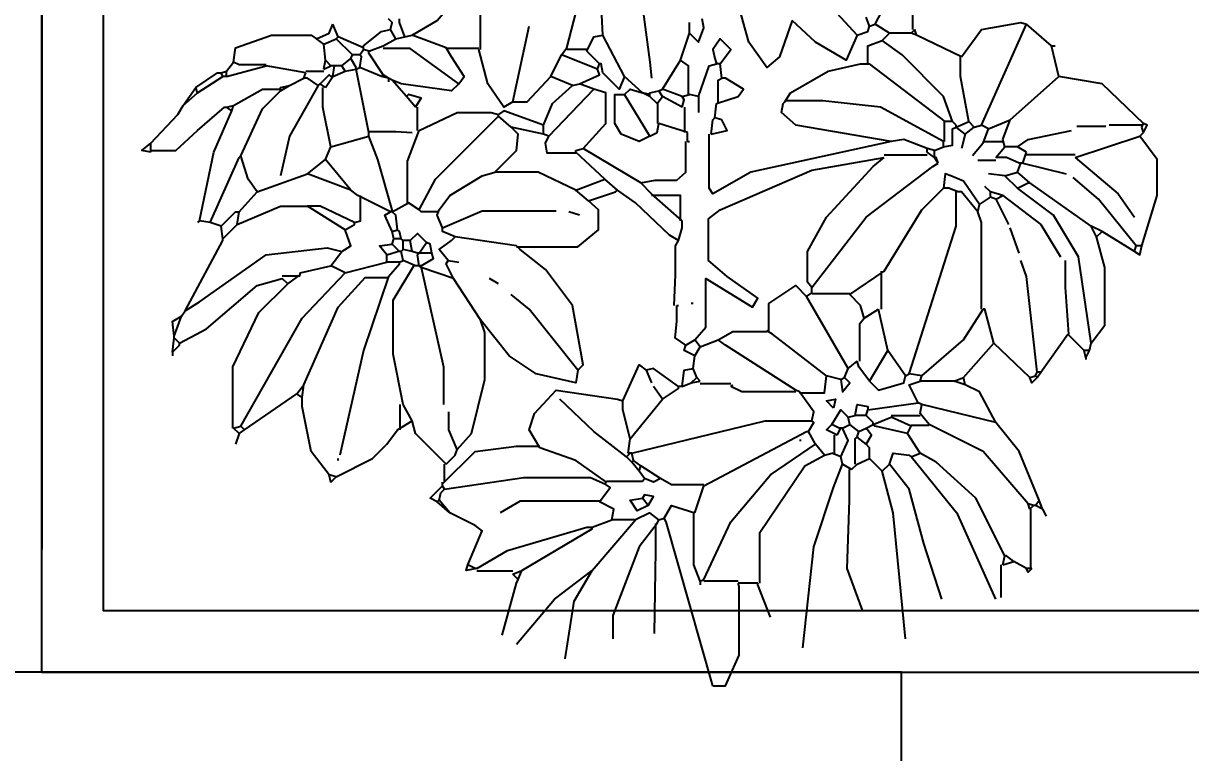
# Model space of a CAD drawing. Header units: millimetres. Extents: x 1217 to 2428, y 234 to 644.
# Drawn here: x 2135.244 to 2136.194, y 377.305 to 377.899 of the extents above; entities that cross this region are included whole.
import ezdxf

# ---------------------------------------------------------------- set-up
doc = ezdxf.new("R2010")
doc.units = ezdxf.units.MM
doc.layers.get('0').update_dxf_attribs({"lineweight": 5})
for name, color, linetype in [('0.1', 251, 'Continuous'), ('0.2', 2, 'Continuous'), ('0.3', 6, 'Continuous')]:
    doc.layers.add(name, color=color, linetype=linetype)
doc.styles.add('INTERARQ', font='arial.ttf')
doc.dimstyles.new('ESCALA_1-50', dxfattribs={"dimtxt": 0.15, "dimasz": 0.06, "dimexe": 0.18, "dimexo": 0.0625, "dimgap": 0, "dimtad": 0, "dimtih": 1, "dimtoh": 1, "dimzin": 0, "dimdsep": 46, "dimtxsty": 'INTERARQ', "dimblk": 'DIMTICK', "dimcen": 0, "dimse1": 1, "dimse2": 1, "dimclrd": 256, "dimclre": 1, "dimclrt": 2, "dimadec": 0, "dimazin": 0, "dimtfac": 4.5, "dimtofl": 0, "dimtmove": 2, "dimatfit": 3, "dimldrblk": 'DIMTICK', "dimfxl": 1, "dimtolj": 1, "dimtzin": 0, "dimarcsym": 0})

# ---------------------------------------------------------------- blocks, each defined once
blk = doc.blocks.new('DIMTICK')
at = {"color": 1}
for p, q in [((0, 1), (0, -1)), ((-1, 0), (1, 0))]:
    blk.add_line(p, q, dxfattribs=at)
at = {"color": 3, "const_width": 0.141}
blk.add_lwpolyline([(0.707, 0.707), (-0.707, -0.707)], dxfattribs=at)
blk = doc.blocks.new('*D1633')
at = {"layer": '0.1', "lineweight": -2, "ltscale": 3, "transparency": 16777216}
for p, q in [((2113.67159, 374.44702), (2129.24841, 374.44702)), ((2145.3316, 374.44702), (2129.75479, 374.44702))]:
    blk.add_line(p, q, dxfattribs=at)
at = {"layer": 'DEFPOINTS', "color": 0, "ltscale": 3, "transparency": 16777216}
for p in [(2145.3916, 377.64948, 0), (2113.61159, 376.67099, 0), (2145.3916, 374.44702)]:
    blk.add_point(p, dxfattribs=at)
at = {"layer": '0.1', "lineweight": -2, "ltscale": 3, "transparency": 16777216, "xscale": 0.06, "yscale": 0.06, "zscale": 0.06, "rotation": 180}
blk.add_blockref('DIMTICK', (2113.61159, 374.44702), dxfattribs=at)
at = {"layer": '0.1', "lineweight": -2, "ltscale": 3, "transparency": 16777216, "xscale": 0.06, "yscale": 0.06, "zscale": 0.06}
blk.add_blockref('DIMTICK', (2145.3916, 374.44702), dxfattribs=at)
at = {"layer": '0.1', "color": 2, "ltscale": 3, "transparency": 16777216, "insert": (2129.5016, 374.44702), "char_height": 0.15, "attachment_point": 5, "style": 'INTERARQ'}
blk.add_mtext('\\A1;31.78', dxfattribs=at)

msp = doc.modelspace()

# ---------------------------------------------------------------- linework, layer by layer
at = {"layer": '0.1', "ltscale": 3}
for p, q in [((2135.25915, 382.37099, 0), (2135.25915, 377.47099, 0)), ((2135.25915, 377.37099, 0), (2136.75896, 377.37099, 0))]:
    msp.add_line(p, q, dxfattribs=at)
at = {"layer": '0.1', "ltscale": 3, "elevation": 0}
for points in [[(2135.25915, 377.37099), (2135.25915, 384.82099)], [(2135.30915, 379.55099), (2135.30915, 377.42099), (2136.70896, 377.42099), (2136.70896, 379.55099)]]:
    msp.add_lwpolyline(points, dxfattribs=at)
at = {"layer": '0.1', "color": 3, "linetype": 'Continuous', "elevation": 0}
for points in [[(2135.68671, 377.87906), (2135.69991, 377.93039), (2135.69991, 377.99786), (2135.6911, 378.00813)], [(2135.71604, 377.88933), (2135.71016, 378.00373), (2135.71165, 378.01106)], [(2135.72192, 378.01399), (2135.7395, 377.97733), (2135.75419, 377.86733), (2135.75563, 377.85413)], [(2135.92284, 377.88933), (2135.8935, 377.92159)], [(2135.93751, 377.89813), (2135.95364, 377.92893)], [(2135.56058, 377.88933), (2135.5811, 377.90106), (2135.59579, 377.91866), (2135.59724, 377.91866)], [(2135.6163, 377.87759), (2135.6163, 377.91426)], [(2135.87005, 377.90106), (2135.85977, 377.87173), (2135.8495, 377.86293), (2135.83485, 377.88346), (2135.82751, 377.90986), (2135.83485, 377.91866), (2135.83778, 377.91866)], [(2135.96831, 377.89373), (2135.96831, 377.91866)], [(2135.54298, 377.89373), (2135.54444, 377.89959), (2135.54151, 377.90253)], [(2135.5547, 377.88786), (2135.55032, 377.89959), (2135.55032, 377.90253)], [(2135.78645, 377.89079), (2135.79378, 377.88346), (2135.79817, 377.89519), (2135.79671, 377.90253)], [(2135.93311, 377.89666), (2135.93016, 377.90399)], [(2135.48284, 377.88639), (2135.49311, 377.89079), (2135.49604, 377.89813)], [(2135.50044, 377.88786), (2135.49604, 377.89813)], [(2135.52099, 377.88053), (2135.53563, 377.89226), (2135.54298, 377.89373)], [(2135.54737, 377.88639), (2135.54298, 377.89373)], [(2135.6427, 377.83506), (2135.65591, 377.89666)], [(2135.78645, 377.89079), (2135.78645, 377.89959)], [(2135.92284, 377.88933), (2135.91403, 377.86879), (2135.88911, 377.88346), (2135.87005, 377.90106)], [(2135.92284, 377.88933), (2135.93165, 377.89226), (2135.93311, 377.89666)], [(2135.93311, 377.89666), (2135.93751, 377.89813)], [(2135.94925, 377.89079), (2135.93751, 377.89813)], [(2135.96684, 377.89079), (2135.96977, 377.89373)], [(2135.97124, 377.88933), (2135.96977, 377.89373)], [(2136.0079, 377.87173), (2136.02403, 377.89373), (2136.0563, 377.89959), (2136.06071, 377.89813)], [(2136.02403, 377.81599), (2136.06071, 377.89813)], [(2136.08124, 377.88053), (2136.06071, 377.89813)], [(2135.41538, 377.86733), (2135.41684, 377.87906), (2135.44618, 377.88933), (2135.47845, 377.88933), (2135.48284, 377.88639)], [(2135.48872, 377.88199), (2135.48284, 377.88639)], [(2135.48872, 377.88199), (2135.49897, 377.88639)], [(2135.49897, 377.88639), (2135.50044, 377.88786)], [(2135.51218, 377.87319), (2135.49897, 377.88639)], [(2135.52099, 377.87906), (2135.50044, 377.88786)], [(2135.53712, 377.88053), (2135.54737, 377.88639)], [(2135.54737, 377.88639), (2135.5547, 377.88786)], [(2135.5547, 377.88786), (2135.56058, 377.88933)], [(2135.58845, 377.87906), (2135.56058, 377.88933)], [(2135.70284, 377.87613), (2135.70872, 377.88786), (2135.71604, 377.88933)], [(2135.73364, 377.85559), (2135.71604, 377.88933)], [(2135.77911, 377.86879), (2135.78645, 377.89079)], [(2135.81137, 377.86586), (2135.82016, 377.87759), (2135.81137, 377.88639), (2135.80552, 377.87759), (2135.80698, 377.87026), (2135.80845, 377.86586)], [(2135.93165, 377.86586), (2135.93165, 377.88053), (2135.94337, 377.88492)], [(2135.94337, 377.88492), (2135.94925, 377.89079)], [(2136.00057, 377.81893), (2135.99325, 377.83946), (2135.9595, 377.87319), (2135.94337, 377.88492)], [(2135.96684, 377.89079), (2135.94925, 377.89079)], [(2135.97124, 377.88933), (2135.96684, 377.89079)], [(2136.0079, 377.87173), (2135.97124, 377.88933)], [(2135.49017, 377.86879), (2135.48872, 377.88199)], [(2135.51806, 377.87319), (2135.52099, 377.87759)], [(2135.52099, 377.87906), (2135.52099, 377.88053)], [(2135.52099, 377.87759), (2135.52099, 377.87906)], [(2135.52538, 377.87613), (2135.52099, 377.87759)], [(2135.52538, 377.87613), (2135.53712, 377.88053)], [(2135.53712, 377.85706), (2135.52538, 377.87466), (2135.52538, 377.87613)], [(2135.59872, 377.84972), (2135.55911, 377.87833), (2135.53712, 377.87833)], [(2135.59872, 377.84972), (2135.60311, 377.85559), (2135.59284, 377.87173), (2135.58845, 377.87906)], [(2135.61485, 377.87833), (2135.58845, 377.87833)], [(2135.6427, 377.83506), (2135.63538, 377.83066), (2135.62218, 377.84972), (2135.61485, 377.87759)], [(2135.68231, 377.87319), (2135.68671, 377.87906)], [(2135.70284, 377.87759), (2135.68671, 377.87759)], [(2135.71311, 377.86586), (2135.70284, 377.87613)], [(2136.08124, 377.88053), (2136.08419, 377.88053)], [(2136.08712, 377.85559), (2136.08124, 377.88053)], [(2135.4095, 377.85999), (2135.41538, 377.86733)], [(2135.4095, 377.85559), (2135.44177, 377.86439)], [(2135.44177, 377.86512), (2135.41977, 377.86512), (2135.41538, 377.86733)], [(2135.47403, 377.85853), (2135.44177, 377.86439)], [(2135.48872, 377.86146), (2135.49017, 377.86879)], [(2135.48872, 377.86146), (2135.49458, 377.86439)], [(2135.49458, 377.86439), (2135.49017, 377.86879)], [(2135.49751, 377.86439), (2135.49458, 377.86439)], [(2135.49604, 377.85559), (2135.49751, 377.86439)], [(2135.50337, 377.86439), (2135.49751, 377.86439)], [(2135.50337, 377.86439), (2135.51071, 377.87026)], [(2135.5063, 377.85999), (2135.50337, 377.86439)], [(2135.51071, 377.87026), (2135.51218, 377.87319)], [(2135.51511, 377.86293), (2135.51071, 377.87026)], [(2135.51806, 377.87319), (2135.51218, 377.87319)], [(2135.51806, 377.86293), (2135.5195, 377.87173), (2135.51806, 377.87319)], [(2135.6735, 377.85559), (2135.68231, 377.87319)], [(2135.71165, 377.86146), (2135.68231, 377.87319)], [(2135.71165, 377.86146), (2135.71311, 377.86586)], [(2135.73364, 377.85559), (2135.72925, 377.84532), (2135.71604, 377.85853), (2135.71458, 377.86586), (2135.71311, 377.86586)], [(2135.76444, 377.84532), (2135.77911, 377.86879)], [(2135.78571, 377.84093), (2135.78571, 377.86439), (2135.77911, 377.86879)], [(2135.79378, 377.83946), (2135.80259, 377.86439), (2135.80845, 377.86586)], [(2135.80991, 377.86586), (2135.80845, 377.86586)], [(2135.81137, 377.86586), (2135.80991, 377.86586)], [(2135.81284, 377.85413), (2135.81137, 377.86586)], [(2135.86419, 377.83506), (2135.86856, 377.84239), (2135.89938, 377.85999), (2135.92579, 377.86586), (2135.93311, 377.86586)], [(2135.9947, 377.81893), (2135.93311, 377.86586)], [(2136.01378, 377.81893), (2136.00718, 377.85559), (2136.00718, 377.87173)], [(2135.38458, 377.84679), (2135.40218, 377.85853), (2135.40511, 377.85853)], [(2135.38604, 377.84239), (2135.40657, 377.85559)], [(2135.40511, 377.85853), (2135.4095, 377.85999)], [(2135.40657, 377.85559), (2135.40511, 377.85853)], [(2135.4095, 377.85559), (2135.40657, 377.85559)], [(2135.4095, 377.85559), (2135.4095, 377.85999)], [(2135.47259, 377.85413), (2135.47403, 377.85853)], [(2135.47403, 377.85999), (2135.48872, 377.85999)], [(2135.48579, 377.84972), (2135.49311, 377.85706), (2135.49458, 377.85559)], [(2135.49017, 377.84679), (2135.49604, 377.85559)], [(2135.49604, 377.85559), (2135.49458, 377.85559)], [(2135.49604, 377.85559), (2135.5063, 377.85999)], [(2135.5063, 377.85999), (2135.51511, 377.86146)], [(2135.51511, 377.86146), (2135.51511, 377.86293)], [(2135.51511, 377.86146), (2135.51806, 377.86293)], [(2135.52538, 377.81012), (2135.51511, 377.86146)], [(2135.53563, 377.85559), (2135.51806, 377.86293)], [(2135.53563, 377.85559), (2135.53712, 377.85706)], [(2135.54151, 377.85413), (2135.53563, 377.85559)], [(2135.54151, 377.85413), (2135.53712, 377.85706)], [(2135.6427, 377.83506), (2135.65444, 377.83506), (2135.6735, 377.85559)], [(2135.6911, 377.84826), (2135.6735, 377.85559)], [(2135.69698, 377.84972), (2135.71311, 377.85706), (2135.71165, 377.86146)], [(2135.74831, 377.84239), (2135.73364, 377.85559)], [(2136.04751, 377.82039), (2136.08712, 377.85559)], [(2136.15604, 377.81746), (2136.12231, 377.84972), (2136.08712, 377.85559)], [(2135.37431, 377.83213), (2135.38458, 377.84679)], [(2135.38604, 377.84239), (2135.38458, 377.84679)], [(2135.41538, 377.83213), (2135.43884, 377.84532), (2135.4535, 377.84532)], [(2135.48431, 377.84826), (2135.46083, 377.80719), (2135.4535, 377.77492)], [(2135.4535, 377.84679), (2135.46083, 377.84826)], [(2135.4535, 377.84386), (2135.46083, 377.84826)], [(2135.4535, 377.84386), (2135.4535, 377.84679)], [(2135.46083, 377.84826), (2135.47259, 377.85413)], [(2135.48431, 377.84826), (2135.47552, 377.85413), (2135.47259, 377.85413)], [(2135.48431, 377.84826), (2135.48579, 377.84972)], [(2135.49017, 377.84679), (2135.48579, 377.84972)], [(2135.49458, 377.79839), (2135.48798, 377.83066), (2135.48798, 377.84679)], [(2135.54151, 377.85413), (2135.54151, 377.85119)], [(2135.54444, 377.85266), (2135.54151, 377.85413)], [(2135.59872, 377.84972), (2135.59284, 377.84386), (2135.55177, 377.84972), (2135.54444, 377.85266)], [(2135.55618, 377.83946), (2135.54444, 377.85266)], [(2135.66764, 377.81599), (2135.67497, 377.83359), (2135.6911, 377.84826)], [(2135.67204, 377.80719), (2135.70872, 377.84532)], [(2135.6911, 377.84826), (2135.69698, 377.84972)], [(2135.70872, 377.84532), (2135.69698, 377.84972)], [(2135.69991, 377.79693), (2135.71825, 377.81746), (2135.71825, 377.84239), (2135.70872, 377.84532)], [(2135.73364, 377.84093), (2135.73805, 377.84532), (2135.74831, 377.84239)], [(2135.76151, 377.84386), (2135.76444, 377.84532)], [(2135.78057, 377.83946), (2135.76444, 377.84532)], [(2135.80845, 377.83359), (2135.82604, 377.83946), (2135.83044, 377.84532), (2135.81579, 377.85413), (2135.81284, 377.85413)], [(2135.80991, 377.83359), (2135.80991, 377.85266), (2135.81284, 377.85413)], [(2135.37431, 377.83213), (2135.38604, 377.84239)], [(2135.42124, 377.79106), (2135.43884, 377.82919), (2135.4535, 377.84386)], [(2135.5635, 377.83066), (2135.5679, 377.83799), (2135.55765, 377.84093), (2135.55618, 377.83946)], [(2135.5635, 377.83066), (2135.55618, 377.83946)], [(2135.75419, 377.80719), (2135.74538, 377.80279), (2135.73071, 377.80866), (2135.72557, 377.81746), (2135.72557, 377.84093), (2135.73364, 377.84093)], [(2135.75419, 377.80719), (2135.73364, 377.84093)], [(2135.75419, 377.84093), (2135.74831, 377.84239)], [(2135.75419, 377.83946), (2135.74831, 377.84239)], [(2135.75419, 377.84239), (2135.76151, 377.84386)], [(2135.75419, 377.84093), (2135.75419, 377.84239)], [(2135.75419, 377.83946), (2135.75419, 377.84093)], [(2135.76005, 377.83359), (2135.75419, 377.83946)], [(2135.76005, 377.83359), (2135.76444, 377.83946)], [(2135.76444, 377.83946), (2135.76151, 377.84386)], [(2135.78057, 377.83066), (2135.76444, 377.83946)], [(2135.78057, 377.83946), (2135.78645, 377.84093)], [(2135.78057, 377.83066), (2135.78204, 377.83653), (2135.78057, 377.83946)], [(2135.79378, 377.83946), (2135.78645, 377.84093)], [(2135.79378, 377.83946), (2135.79378, 377.82626)], [(2135.99325, 377.80279), (2135.94192, 377.83066), (2135.89497, 377.83579), (2135.86419, 377.83579)], [(2135.3479, 377.79546), (2135.36845, 377.79546), (2135.38604, 377.81159), (2135.40806, 377.83066), (2135.4095, 377.83066)], [(2135.36991, 377.82479), (2135.37431, 377.83213)], [(2135.36991, 377.82479), (2135.37431, 377.83213)], [(2135.38751, 377.73826), (2135.39925, 377.79399), (2135.41392, 377.82773)], [(2135.4095, 377.83066), (2135.41538, 377.83213)], [(2135.41392, 377.82773), (2135.4095, 377.83066)], [(2135.41392, 377.82773), (2135.41538, 377.83213)], [(2135.56497, 377.81159), (2135.56497, 377.83066)], [(2135.56645, 377.81159), (2135.59724, 377.82626), (2135.62511, 377.82626), (2135.63098, 377.82479)], [(2135.66764, 377.81599), (2135.63538, 377.82773), (2135.63098, 377.82479)], [(2135.76079, 377.81746), (2135.76079, 377.83359)], [(2135.78278, 377.81012), (2135.78278, 377.83066)], [(2135.80698, 377.82186), (2135.80845, 377.83359)], [(2135.95071, 377.80279), (2135.87298, 377.81599), (2135.86124, 377.82626), (2135.8627, 377.83359), (2135.86419, 377.83506)], [(2135.3479, 377.80133), (2135.36991, 377.82479)], [(2135.56645, 377.74706), (2135.57966, 377.77199), (2135.63098, 377.82333)], [(2135.63098, 377.82333), (2135.63098, 377.82479)], [(2135.64124, 377.81452), (2135.63098, 377.82333)], [(2135.75419, 377.80719), (2135.76005, 377.81012), (2135.76151, 377.81746)], [(2135.78497, 377.81012), (2135.76151, 377.81746)], [(2135.80403, 377.80866), (2135.80552, 377.82039), (2135.80698, 377.82186)], [(2135.80403, 377.80866), (2135.81723, 377.81159), (2135.81284, 377.82039), (2135.80698, 377.82186)], [(2135.99397, 377.80279), (2135.99397, 377.81893)], [(2136.00057, 377.81893), (2135.9947, 377.81893)], [(2136.0035, 377.81599), (2136.00057, 377.81893)], [(2136.0035, 377.81452), (2136.01378, 377.81893)], [(2136.01817, 377.81452), (2136.01378, 377.81893)], [(2136.02991, 377.81306), (2136.04751, 377.82039)], [(2136.04165, 377.80426), (2136.04751, 377.82039)], [(2136.15458, 377.81452), (2136.15604, 377.81746)], [(2136.15604, 377.81012), (2136.15897, 377.81599), (2136.15604, 377.81746)], [(2135.52538, 377.81086), (2135.54737, 377.81086), (2135.56058, 377.81012)], [(2135.52538, 377.80866), (2135.52538, 377.81012)], [(2135.52538, 377.80719), (2135.52538, 377.80866)], [(2135.55692, 377.75293), (2135.55692, 377.78666), (2135.56645, 377.81159)], [(2135.62805, 377.77786), (2135.64563, 377.79546), (2135.64712, 377.80866), (2135.64124, 377.81452)], [(2135.66764, 377.80866), (2135.64124, 377.81452)], [(2135.66764, 377.80866), (2135.66764, 377.81599)], [(2135.67204, 377.80719), (2135.66764, 377.80866)], [(2135.78497, 377.80279), (2135.78497, 377.81012)], [(2135.95071, 377.80279), (2135.8363, 377.77786), (2135.80552, 377.76026), (2135.80259, 377.76466), (2135.80259, 377.80866)], [(2135.99325, 377.79839), (2136.00057, 377.79986), (2136.00057, 377.81306), (2136.0035, 377.81452)], [(2136.0035, 377.81452), (2136.0035, 377.81599)], [(2136.01083, 377.80866), (2136.0035, 377.81452)], [(2136.01083, 377.80866), (2136.0079, 377.79693)], [(2136.01083, 377.80866), (2136.01817, 377.81452)], [(2136.01817, 377.81452), (2136.02403, 377.81599)], [(2136.02991, 377.81306), (2136.02403, 377.81599)], [(2136.02552, 377.80133), (2136.02991, 377.81306)], [(2136.05337, 377.79839), (2136.06218, 377.80426), (2136.09737, 377.81159)], [(2136.10177, 377.81526), (2136.12524, 377.81526)], [(2136.15458, 377.81599), (2136.12817, 377.81599)], [(2136.15311, 377.80719), (2136.15604, 377.81012)], [(2136.15604, 377.81012), (2136.15458, 377.81452)], [(2135.3479, 377.79399), (2135.34058, 377.79546), (2135.3479, 377.80133)], [(2135.3479, 377.79399), (2135.3479, 377.80133)], [(2135.49017, 377.78813), (2135.49458, 377.79839)], [(2135.49458, 377.79839), (2135.52538, 377.80719)], [(2135.54444, 377.74706), (2135.5327, 377.78813), (2135.52538, 377.80719)], [(2135.69403, 377.79326), (2135.67057, 377.79326), (2135.66911, 377.80133), (2135.67204, 377.80719)], [(2135.74684, 377.76906), (2135.75856, 377.77126), (2135.77618, 377.77126), (2135.7835, 377.77786), (2135.7835, 377.80279)], [(2135.78497, 377.80279), (2135.78645, 377.80279)], [(2135.98005, 377.79693), (2135.96098, 377.80426), (2135.95071, 377.80279)], [(2135.98591, 377.79546), (2135.99325, 377.79839)], [(2135.99325, 377.79839), (2135.99325, 377.80279)], [(2136.02552, 377.80133), (2136.01671, 377.79106)], [(2136.02552, 377.80279), (2136.04165, 377.80279)], [(2136.03579, 377.78959), (2136.04311, 377.79839)], [(2136.04311, 377.79839), (2136.04165, 377.80426)], [(2136.05337, 377.79839), (2136.04311, 377.79839)], [(2136.06071, 377.79399), (2136.05337, 377.79839)], [(2136.10032, 377.78959), (2136.15311, 377.80719)], [(2136.15458, 377.71773), (2136.16704, 377.75879), (2136.16704, 377.78813), (2136.15311, 377.80719)], [(2135.3963, 377.73679), (2135.41977, 377.78959), (2135.42124, 377.79106)], [(2135.43444, 377.76173), (2135.42712, 377.77199), (2135.42124, 377.79106)], [(2135.69403, 377.79546), (2135.69991, 377.79693)], [(2135.71751, 377.77199), (2135.69403, 377.79399), (2135.69403, 377.79546)], [(2135.74684, 377.76906), (2135.69991, 377.79693)], [(2135.79083, 377.64146), (2135.79966, 377.65173), (2135.79966, 377.69133), (2135.83778, 377.66786), (2135.84218, 377.67519), (2135.81723, 377.69279), (2135.80184, 377.70599), (2135.80184, 377.73972), (2135.81137, 377.74706), (2135.88618, 377.77933), (2135.94485, 377.78959)], [(2135.88618, 377.68399), (2135.88251, 377.68839), (2135.88251, 377.71333), (2135.8979, 377.74119), (2135.93604, 377.78226), (2135.94485, 377.78959)], [(2135.94485, 377.79179), (2135.98005, 377.79179)], [(2135.98591, 377.79546), (2135.98005, 377.79693)], [(2135.98005, 377.79399), (2135.98005, 377.79693)], [(2135.98591, 377.78959), (2135.98005, 377.79399)], [(2135.98591, 377.78959), (2135.98591, 377.79546)], [(2135.98884, 377.78519), (2135.98591, 377.78959)], [(2135.98884, 377.78519), (2135.98737, 377.78959), (2135.98591, 377.78959)], [(2136.05485, 377.78519), (2136.04458, 377.78959), (2136.03579, 377.78959)], [(2136.05778, 377.78519), (2136.06071, 377.79399)], [(2136.10032, 377.79179), (2136.06071, 377.79179)], [(2136.10032, 377.78959), (2136.13552, 377.76026), (2136.14872, 377.74119)], [(2135.47552, 377.77639), (2135.49017, 377.78813)], [(2135.51071, 377.76319), (2135.49017, 377.78813)], [(2135.88618, 377.68399), (2135.93016, 377.74119), (2135.98444, 377.78226), (2135.98884, 377.78519)], [(2136.03579, 377.78739), (2136.0211, 377.78739)], [(2136.05337, 377.77786), (2136.0563, 377.78519)], [(2136.0563, 377.78519), (2136.05485, 377.78519)], [(2136.05778, 377.78519), (2136.0563, 377.78519)], [(2136.05778, 377.78519), (2136.09298, 377.77639)], [(2135.43444, 377.76173), (2135.47552, 377.77639)], [(2135.51071, 377.76319), (2135.47552, 377.77639)], [(2135.58259, 377.74706), (2135.59138, 377.75879), (2135.61778, 377.77492), (2135.62805, 377.77786)], [(2135.69403, 377.76319), (2135.66325, 377.77786), (2135.62805, 377.77786)], [(2135.69403, 377.76319), (2135.71751, 377.77199)], [(2135.72778, 377.76319), (2135.71751, 377.77199)], [(2136.02259, 377.75146), (2136.00938, 377.77053), (2135.99911, 377.77492), (2135.9947, 377.77639), (2135.99325, 377.76466)], [(2136.04311, 377.77492), (2136.02991, 377.77639)], [(2136.04311, 377.77492), (2136.05337, 377.77786)], [(2136.05337, 377.76466), (2136.04311, 377.77492)], [(2136.06364, 377.76906), (2136.05337, 377.77786)], [(2136.15016, 377.71773), (2136.11938, 377.75586), (2136.09884, 377.77346)], [(2135.41977, 377.74559), (2135.43444, 377.76173)], [(2135.51657, 377.75879), (2135.51071, 377.76319)], [(2135.7043, 377.75439), (2135.69403, 377.76319)], [(2135.7043, 377.75439), (2135.7263, 377.76173), (2135.72778, 377.76319)], [(2135.77764, 377.72213), (2135.77032, 377.72653), (2135.74243, 377.75293), (2135.72778, 377.76319)], [(2135.75563, 377.76026), (2135.74684, 377.76906)], [(2135.78057, 377.73826), (2135.75563, 377.76026)], [(2135.94485, 377.69719), (2135.97563, 377.74706), (2135.99325, 377.76466)], [(2135.96538, 377.61359), (2136.0035, 377.73386), (2136.0035, 377.76173)], [(2136.00497, 377.76173), (2135.99764, 377.76466), (2135.99325, 377.76466)], [(2136.0211, 377.74559), (2136.0079, 377.76173), (2136.00497, 377.76173)], [(2136.03137, 377.76173), (2136.02698, 377.76613)], [(2136.04165, 377.75879), (2136.03137, 377.76173)], [(2136.03137, 377.75733), (2136.03137, 377.76173)], [(2136.05337, 377.76466), (2136.06218, 377.76906), (2136.06364, 377.76906)], [(2136.1135, 377.63853), (2136.10325, 377.70893), (2136.0827, 377.74266), (2136.05337, 377.76466)], [(2136.1135, 377.73386), (2136.06364, 377.76906)], [(2135.51364, 377.73679), (2135.51878, 377.73826), (2135.51878, 377.75879)], [(2135.54298, 377.74559), (2135.52243, 377.75586), (2135.51657, 377.75879)], [(2135.54444, 377.74559), (2135.55765, 377.75293)], [(2135.56645, 377.74706), (2135.55765, 377.75293)], [(2135.64563, 377.71699), (2135.69552, 377.71699), (2135.71237, 377.73093), (2135.71237, 377.74706), (2135.7043, 377.75439)], [(2135.77911, 377.73826), (2135.77911, 377.75879), (2135.75563, 377.75879)], [(2136.0211, 377.74559), (2136.02259, 377.75146)], [(2136.02259, 377.75146), (2136.03137, 377.75733)], [(2136.03579, 377.75586), (2136.03137, 377.75733)], [(2136.03579, 377.75586), (2136.04165, 377.75879)], [(2136.03579, 377.75586), (2136.04604, 377.73532)], [(2136.04165, 377.75879), (2136.07243, 377.73532), (2136.08856, 377.70893)], [(2135.40511, 377.73386), (2135.41684, 377.74559), (2135.41977, 377.74559)], [(2135.41831, 377.73532), (2135.4535, 377.74999), (2135.47552, 377.74999)], [(2135.41831, 377.73532), (2135.41977, 377.74559)], [(2135.51364, 377.73679), (2135.48579, 377.74999), (2135.47552, 377.74999)], [(2135.5063, 377.73093), (2135.47552, 377.74999)], [(2135.54444, 377.72946), (2135.53856, 377.74266), (2135.54298, 377.74559)], [(2135.54298, 377.74559), (2135.54444, 377.74706)], [(2135.54444, 377.74559), (2135.54298, 377.74559)], [(2135.54444, 377.74559), (2135.54444, 377.74706)], [(2135.54884, 377.73093), (2135.54737, 377.74266), (2135.54444, 377.74559)], [(2135.58259, 377.74559), (2135.5679, 377.74559), (2135.56645, 377.74706)], [(2135.58552, 377.73239), (2135.5811, 377.74266), (2135.58259, 377.74706)], [(2135.58552, 377.73239), (2135.61778, 377.74633), (2135.6779, 377.74633)], [(2135.69698, 377.74266), (2135.68817, 377.74559)], [(2136.02403, 377.66639), (2136.02403, 377.73679), (2136.0211, 377.74559)], [(2135.38751, 377.73826), (2135.38604, 377.73679)], [(2135.3963, 377.73679), (2135.38751, 377.73826)], [(2135.40511, 377.73386), (2135.3963, 377.73679)], [(2135.40657, 377.72359), (2135.40511, 377.73386)], [(2135.40657, 377.72359), (2135.41831, 377.73532)], [(2135.5063, 377.73093), (2135.51364, 377.73532), (2135.51364, 377.73679)], [(2135.59579, 377.72506), (2135.58552, 377.72946), (2135.58552, 377.73239)], [(2135.77764, 377.72213), (2135.78057, 377.73239), (2135.78057, 377.73826)], [(2136.05485, 377.71186), (2136.04751, 377.73239)], [(2136.12231, 377.72946), (2136.1135, 377.73386)], [(2136.1179, 377.72506), (2136.1135, 377.73386)], [(2135.37579, 377.66492), (2135.40657, 377.72213), (2135.40657, 377.72359)], [(2135.50337, 377.71333), (2135.51071, 377.71773), (2135.5063, 377.73093)], [(2135.54444, 377.72946), (2135.54884, 377.73093)], [(2135.54591, 377.72359), (2135.54444, 377.72946)], [(2135.54444, 377.71919), (2135.54591, 377.72359)], [(2135.55177, 377.72359), (2135.54591, 377.72359)], [(2135.55177, 377.72359), (2135.55032, 377.72946), (2135.54884, 377.73093)], [(2135.55325, 377.72213), (2135.55177, 377.72359)], [(2135.55911, 377.72213), (2135.55325, 377.72213)], [(2135.55325, 377.71479), (2135.55325, 377.72213)], [(2135.57231, 377.72066), (2135.56497, 377.72799), (2135.55911, 377.72213)], [(2135.56058, 377.71333), (2135.55911, 377.72213)], [(2135.58991, 377.70599), (2135.58259, 377.71479), (2135.59284, 377.72213), (2135.59579, 377.72506)], [(2135.64563, 377.71773), (2135.59579, 377.72506)], [(2135.77397, 377.66933), (2135.77509, 377.69426), (2135.77509, 377.71773), (2135.77764, 377.72213)], [(2136.1135, 377.63853), (2136.1245, 377.65319), (2136.1245, 377.70012), (2136.1179, 377.72506)], [(2136.1179, 377.72506), (2136.12231, 377.72946)], [(2136.14872, 377.71333), (2136.12231, 377.72946)], [(2135.37579, 377.66492), (2135.38751, 377.67226), (2135.44177, 377.71039), (2135.49165, 377.71626), (2135.50337, 377.71333)], [(2135.49458, 377.70159), (2135.50337, 377.71333)], [(2135.54005, 377.71039), (2135.53419, 377.71773), (2135.54444, 377.71919)], [(2135.54005, 377.71039), (2135.54884, 377.71333)], [(2135.55032, 377.71333), (2135.54444, 377.71919)], [(2135.55032, 377.71333), (2135.54884, 377.71333)], [(2135.55177, 377.71333), (2135.55032, 377.71333)], [(2135.55177, 377.71333), (2135.55325, 377.71479)], [(2135.55325, 377.70599), (2135.55177, 377.71333)], [(2135.56058, 377.71333), (2135.55325, 377.71479)], [(2135.56497, 377.71186), (2135.56058, 377.71333)], [(2135.56645, 377.71186), (2135.57231, 377.72066)], [(2135.57671, 377.71186), (2135.57524, 377.71919), (2135.57231, 377.72066)], [(2135.69552, 377.61653), (2135.69991, 377.62093), (2135.6911, 377.66933), (2135.66911, 377.69866), (2135.64856, 377.71479), (2135.64563, 377.71773)], [(2136.14872, 377.71333), (2136.15311, 377.71039), (2136.15458, 377.71773)], [(2136.14872, 377.71333), (2136.15016, 377.71773)], [(2136.15458, 377.71773), (2136.15016, 377.71773)], [(2135.5063, 377.69573), (2135.54005, 377.70452)], [(2135.54005, 377.70452), (2135.54005, 377.71039)], [(2135.55032, 377.70452), (2135.54005, 377.70452)], [(2135.54151, 377.69279), (2135.55032, 377.70306), (2135.55032, 377.70452)], [(2135.55032, 377.70452), (2135.55325, 377.70599)], [(2135.5635, 377.70159), (2135.55325, 377.70599)], [(2135.56645, 377.71186), (2135.56497, 377.71186)], [(2135.56645, 377.70159), (2135.56497, 377.71039), (2135.56645, 377.71186)], [(2135.57671, 377.71186), (2135.56645, 377.71186)], [(2135.5679, 377.70159), (2135.57817, 377.70746), (2135.57671, 377.71186)], [(2135.59431, 377.69133), (2135.58845, 377.70306), (2135.58991, 377.70599)], [(2135.58991, 377.70599), (2135.59872, 377.70452)], [(2136.0695, 377.61506), (2136.06071, 377.69279), (2136.0563, 377.70599)], [(2136.09516, 377.64586), (2136.09261, 377.68399), (2136.09261, 377.70599)], [(2135.42124, 377.57106), (2135.4711, 377.65906), (2135.5063, 377.69573)], [(2135.45497, 377.69353), (2135.46966, 377.69353)], [(2135.45938, 377.68693), (2135.46966, 377.69426), (2135.46966, 377.69573)], [(2135.46966, 377.69573), (2135.49458, 377.70159)], [(2135.5063, 377.69573), (2135.49751, 377.70012), (2135.49458, 377.70159)], [(2135.55325, 377.58866), (2135.54517, 377.62972), (2135.54517, 377.67373), (2135.56204, 377.70159)], [(2135.5635, 377.70159), (2135.56204, 377.70159)], [(2135.56497, 377.70159), (2135.5635, 377.70159)], [(2135.56645, 377.70159), (2135.56497, 377.70159)], [(2135.5679, 377.70159), (2135.56645, 377.70159)], [(2135.5679, 377.70012), (2135.56645, 377.70159)], [(2135.5679, 377.70012), (2135.5679, 377.70159)], [(2135.5679, 377.70012), (2135.58624, 377.61946), (2135.58624, 377.58866)], [(2135.59431, 377.69133), (2135.5679, 377.70012)], [(2135.91698, 377.67813), (2135.94485, 377.69719)], [(2135.94264, 377.66639), (2135.94264, 377.69719)], [(2135.37138, 377.63853), (2135.39337, 377.65026), (2135.43444, 377.68546), (2135.45497, 377.69133)], [(2135.41466, 377.56959), (2135.41466, 377.61946), (2135.43591, 377.66346), (2135.45938, 377.68693)], [(2135.45938, 377.68693), (2135.45497, 377.69133)], [(2135.47259, 377.60479), (2135.50044, 377.66786), (2135.52243, 377.69206), (2135.54151, 377.69206)], [(2135.54151, 377.69279), (2135.52099, 377.63266), (2135.50192, 377.54759)], [(2135.6163, 377.65759), (2135.59431, 377.69133)], [(2135.63098, 377.68693), (2135.62364, 377.69133)], [(2135.85098, 377.64879), (2135.85098, 377.67079), (2135.87298, 377.68546), (2135.88177, 377.67666)], [(2135.88618, 377.67959), (2135.88618, 377.68399)], [(2135.69552, 377.61653), (2135.65591, 377.66639), (2135.64124, 377.67813)], [(2135.88177, 377.67666), (2135.88618, 377.67959)], [(2135.91552, 377.61799), (2135.88177, 377.67666)], [(2135.91698, 377.67886), (2135.88618, 377.67886)], [(2135.92872, 377.65906), (2135.92579, 377.66933), (2135.91698, 377.67813)], [(2135.37284, 377.66053), (2135.37579, 377.66492)], [(2135.7835, 377.63706), (2135.7747, 377.64293), (2135.77618, 377.65613), (2135.77618, 377.66933)], [(2135.77618, 377.66933), (2135.77764, 377.66933)], [(2135.78938, 377.67079), (2135.7879, 377.67079)], [(2135.92872, 377.65906), (2135.94044, 377.66639)], [(2135.94778, 377.63266), (2135.94044, 377.66639)], [(2135.97563, 377.61213), (2136.00938, 377.64146), (2136.02552, 377.66639)], [(2136.0343, 377.63853), (2136.02698, 377.66639), (2136.02552, 377.66639)], [(2135.36698, 377.64439), (2135.36552, 377.65613), (2135.37284, 377.66053)], [(2135.36698, 377.64439), (2135.37284, 377.66053)], [(2135.59724, 377.55199), (2135.60897, 377.56519), (2135.61997, 377.60919), (2135.61997, 377.64733), (2135.6163, 377.65759)], [(2135.69552, 377.61653), (2135.69403, 377.60626), (2135.66176, 377.61359), (2135.63977, 377.62826), (2135.6163, 377.65759)], [(2135.92505, 377.62386), (2135.92505, 377.65466), (2135.92872, 377.65906)], [(2135.80991, 377.64146), (2135.82165, 377.64806), (2135.8495, 377.64806)], [(2135.8979, 377.61213), (2135.85391, 377.64586), (2135.8495, 377.64879)], [(2136.07243, 377.61506), (2136.09444, 377.64586)], [(2136.10764, 377.63266), (2136.09444, 377.64586)], [(2135.36552, 377.63119), (2135.36698, 377.64293)], [(2135.36552, 377.63119), (2135.37138, 377.63706), (2135.37138, 377.63853)], [(2135.36698, 377.64293), (2135.36698, 377.64439)], [(2135.37138, 377.63853), (2135.36698, 377.64293)], [(2135.79083, 377.62826), (2135.78204, 377.63266), (2135.7835, 377.63706)], [(2135.7835, 377.63706), (2135.79083, 377.64146)], [(2135.79524, 377.63559), (2135.79083, 377.64146)], [(2135.79524, 377.63559), (2135.80991, 377.64146)], [(2135.87298, 377.60039), (2135.81579, 377.63706), (2135.80991, 377.64146)], [(2136.00938, 377.61066), (2136.0343, 377.63853)], [(2136.06364, 377.61066), (2136.0343, 377.63853)], [(2136.11204, 377.63266), (2136.1135, 377.63853)], [(2135.36552, 377.63119), (2135.36552, 377.62826)], [(2135.78938, 377.61799), (2135.79083, 377.62826)], [(2135.79083, 377.62826), (2135.79524, 377.63559)], [(2135.93311, 377.60773), (2135.94778, 377.63266)], [(2135.96243, 377.61213), (2135.94778, 377.63266)], [(2136.11204, 377.63266), (2136.10764, 377.63266)], [(2136.10911, 377.62679), (2136.10764, 377.63266)], [(2136.10911, 377.62679), (2136.11204, 377.63266)], [(2136.10911, 377.62679), (2136.10911, 377.62532)], [(2135.73218, 377.59159), (2135.74538, 377.62093), (2135.75124, 377.61653)], [(2135.77764, 377.60333), (2135.75712, 377.61799), (2135.75124, 377.61653)], [(2135.78057, 377.60333), (2135.78204, 377.61653), (2135.78938, 377.61799)], [(2135.79231, 377.61066), (2135.78938, 377.61799)], [(2135.91259, 377.61066), (2135.91552, 377.61799)], [(2135.91552, 377.61799), (2135.92284, 377.62386)], [(2135.93311, 377.60773), (2135.9243, 377.61946), (2135.92284, 377.62386)], [(2135.75124, 377.61653), (2135.75563, 377.60626)], [(2135.7879, 377.60626), (2135.79231, 377.61066)], [(2135.7879, 377.60626), (2135.79524, 377.60773)], [(2135.79524, 377.60773), (2135.79231, 377.61066)], [(2135.87591, 377.59819), (2135.89645, 377.59819), (2135.8979, 377.61213)], [(2135.90966, 377.60919), (2135.8979, 377.61213)], [(2135.90966, 377.60919), (2135.9111, 377.59893), (2135.91698, 377.60626), (2135.91259, 377.61066)], [(2135.90966, 377.60919), (2135.91259, 377.61066)], [(2135.93311, 377.60773), (2135.94044, 377.60039), (2135.96098, 377.60626), (2135.96243, 377.61213)], [(2135.96243, 377.61213), (2135.96538, 377.61359)], [(2135.97563, 377.61213), (2135.96538, 377.61359)], [(2135.9727, 377.59012), (2135.96538, 377.60479), (2135.97419, 377.60773)], [(2135.97419, 377.60773), (2135.97563, 377.61213)], [(2136.00204, 377.60773), (2135.97419, 377.60773)], [(2136.00204, 377.60773), (2136.00938, 377.61066)], [(2136.01083, 377.60479), (2136.00204, 377.60773)], [(2136.01083, 377.60479), (2136.00938, 377.61066)], [(2136.06364, 377.61066), (2136.06805, 377.61213)], [(2136.0695, 377.61066), (2136.06511, 377.60626), (2136.06364, 377.61066)], [(2136.06805, 377.61213), (2136.0695, 377.61506)], [(2136.0695, 377.61066), (2136.06805, 377.61213)], [(2136.07243, 377.61506), (2136.0695, 377.61506)], [(2136.0695, 377.61066), (2136.07243, 377.61506)], [(2135.46671, 377.59746), (2135.47259, 377.60479)], [(2135.4711, 377.59452), (2135.47259, 377.60479)], [(2135.66469, 377.55346), (2135.65591, 377.56813), (2135.66032, 377.58133), (2135.6779, 377.60039), (2135.72778, 377.59306), (2135.73218, 377.59159)], [(2135.76444, 377.59306), (2135.75712, 377.60333)], [(2135.76444, 377.59306), (2135.77764, 377.60186), (2135.77764, 377.60333)], [(2135.78057, 377.60333), (2135.77764, 377.60333)], [(2135.78057, 377.60333), (2135.7879, 377.60626)], [(2135.82016, 377.60553), (2135.79524, 377.60553)], [(2135.82016, 377.60333), (2135.82165, 377.60479)], [(2135.87298, 377.59893), (2135.82897, 377.59893), (2135.82016, 377.60333)], [(2135.87591, 377.59893), (2135.87298, 377.60039)], [(2135.88618, 377.57546), (2135.88764, 377.58279), (2135.87591, 377.59893)], [(2136.03579, 377.57399), (2136.02259, 377.59893), (2136.01083, 377.60479)], [(2135.42419, 377.56813), (2135.46671, 377.59746)], [(2135.4711, 377.59452), (2135.46671, 377.59746)], [(2135.49311, 377.53146), (2135.47845, 377.55053), (2135.4711, 377.58719), (2135.4711, 377.59452)], [(2135.73511, 377.54613), (2135.70872, 377.56666), (2135.68083, 377.59306)], [(2135.73805, 377.56079), (2135.73218, 377.58426), (2135.73218, 377.59159)], [(2135.73805, 377.56079), (2135.76444, 377.59306)], [(2135.90378, 377.58573), (2135.8979, 377.59159), (2135.90524, 377.59306), (2135.90378, 377.58573)], [(2135.93165, 377.58426), (2135.9727, 377.59012)], [(2135.97563, 377.58866), (2135.9727, 377.59012)], [(2135.55104, 377.56813), (2135.55104, 377.58866)], [(2135.56058, 377.57546), (2135.55325, 377.58866)], [(2135.59724, 377.55199), (2135.59063, 377.56813), (2135.59063, 377.58279)], [(2135.90231, 377.57253), (2135.90966, 377.58426), (2135.91552, 377.57839)], [(2135.91552, 377.57839), (2135.92137, 377.57986)], [(2135.92137, 377.57986), (2135.92284, 377.58866), (2135.93165, 377.58719), (2135.93165, 377.58426)], [(2135.93016, 377.57986), (2135.92137, 377.57986)], [(2135.93016, 377.57986), (2135.93165, 377.58426)], [(2135.93604, 377.57399), (2135.93016, 377.57986)], [(2135.95071, 377.57986), (2135.97419, 377.57986)], [(2135.97419, 377.58133), (2135.97563, 377.58866)], [(2135.98151, 377.57253), (2135.97419, 377.58133)], [(2136.03579, 377.57399), (2135.97563, 377.58866)], [(2135.41538, 377.56959), (2135.42124, 377.57106)], [(2135.42419, 377.56813), (2135.42124, 377.57106)], [(2135.54884, 377.56813), (2135.56058, 377.57546)], [(2135.58845, 377.54026), (2135.5635, 377.56519), (2135.56058, 377.57546)], [(2135.7395, 377.54906), (2135.84805, 377.57546), (2135.88618, 377.57546)], [(2135.88325, 377.56666), (2135.88764, 377.57399), (2135.88618, 377.57546)], [(2135.90671, 377.56373), (2135.8979, 377.56813), (2135.90231, 377.57253)], [(2135.90817, 377.56959), (2135.90231, 377.57253)], [(2135.9111, 377.56959), (2135.91698, 377.57253)], [(2135.91698, 377.57253), (2135.91552, 377.57839)], [(2135.9243, 377.56666), (2135.91698, 377.57253)], [(2135.93016, 377.56959), (2135.93604, 377.57253)], [(2135.93604, 377.57253), (2135.95071, 377.57839)], [(2135.93604, 377.57253), (2135.93604, 377.57399)], [(2135.96391, 377.56519), (2135.93751, 377.57106), (2135.93604, 377.57253)], [(2135.96684, 377.57106), (2135.95071, 377.57839)], [(2135.96391, 377.56519), (2135.96684, 377.57106)], [(2135.96684, 377.57179), (2135.98151, 377.57179)], [(2136.06218, 377.50799), (2136.02552, 377.55053), (2135.98151, 377.57253)], [(2136.07098, 377.51093), (2136.05485, 377.55053), (2136.03579, 377.57399)], [(2135.41977, 377.56519), (2135.41538, 377.56959)], [(2135.41977, 377.56519), (2135.41684, 377.55639)], [(2135.41977, 377.56519), (2135.42419, 377.56813)], [(2135.54005, 377.55639), (2135.54884, 377.56813)], [(2135.73657, 377.54906), (2135.73805, 377.56079)], [(2135.79817, 377.52266), (2135.88177, 377.56666), (2135.88325, 377.56666)], [(2135.88911, 377.55639), (2135.88325, 377.56666)], [(2135.9045, 377.54906), (2135.9045, 377.56373)], [(2135.90671, 377.56373), (2135.90966, 377.56959)], [(2135.90966, 377.56959), (2135.90817, 377.56959)], [(2135.9111, 377.56959), (2135.90966, 377.56959)], [(2135.90966, 377.54613), (2135.91552, 377.55933), (2135.9111, 377.56959)], [(2135.92137, 377.54026), (2135.92137, 377.56079), (2135.92284, 377.56226)], [(2135.92284, 377.56226), (2135.9243, 377.56666)], [(2135.93016, 377.55639), (2135.92284, 377.56226)], [(2135.9243, 377.56666), (2135.93016, 377.56959)], [(2135.93016, 377.55639), (2135.93458, 377.56373), (2135.93016, 377.56959)], [(2135.97419, 377.54906), (2135.96391, 377.56519)], [(2135.52831, 377.54466), (2135.54005, 377.55639)], [(2135.52831, 377.54466), (2135.54005, 377.55639)], [(2135.58552, 377.52413), (2135.61192, 377.55053), (2135.64563, 377.55492), (2135.66469, 377.55492)], [(2135.58845, 377.54026), (2135.59579, 377.54759), (2135.59724, 377.55199)], [(2135.71897, 377.52559), (2135.69403, 377.54319), (2135.66469, 377.55346)], [(2135.79817, 377.44639), (2135.82016, 377.49333), (2135.85243, 377.53146), (2135.88911, 377.55639)], [(2135.87737, 377.55933), (2135.87591, 377.55933)], [(2135.89645, 377.54759), (2135.88911, 377.55639)], [(2135.93311, 377.54466), (2135.93311, 377.55346), (2135.93016, 377.55639)], [(2135.49897, 377.52999), (2135.52831, 377.54466)], [(2135.50044, 377.54319), (2135.50044, 377.54466)], [(2135.73511, 377.54613), (2135.73805, 377.54906)], [(2135.7395, 377.54173), (2135.73511, 377.54613)], [(2135.73805, 377.54906), (2135.73657, 377.54906)], [(2135.7395, 377.54906), (2135.73805, 377.54906)], [(2135.74098, 377.54319), (2135.7395, 377.54906)], [(2135.7395, 377.54173), (2135.74098, 377.54319)], [(2135.74538, 377.53439), (2135.7395, 377.54173)], [(2135.74684, 377.53879), (2135.74098, 377.54319)], [(2135.84364, 377.44346), (2135.84364, 377.48452), (2135.88032, 377.53879), (2135.89645, 377.54759)], [(2135.89645, 377.54759), (2135.90231, 377.54906)], [(2135.90966, 377.54613), (2135.90231, 377.54906)], [(2135.9111, 377.54026), (2135.90966, 377.54613)], [(2135.92284, 377.54026), (2135.93311, 377.54466)], [(2135.94337, 377.53439), (2135.93311, 377.54466)], [(2135.94925, 377.54026), (2135.95218, 377.54906), (2135.96538, 377.54759), (2135.96684, 377.54613)], [(2135.96684, 377.54613), (2135.97419, 377.54906)], [(2136.03579, 377.43026), (2136.00497, 377.49919), (2135.96684, 377.54613)], [(2136.04311, 377.46546), (2136.01966, 377.51239), (2135.98737, 377.54173), (2135.97419, 377.54906)], [(2135.58698, 377.52559), (2135.58698, 377.54026)], [(2135.74538, 377.53439), (2135.74684, 377.53879)], [(2135.74977, 377.52853), (2135.74538, 377.53439)], [(2135.76298, 377.52853), (2135.74684, 377.53879)], [(2135.87884, 377.39066), (2135.88764, 377.47279), (2135.90378, 377.52119), (2135.9111, 377.54026)], [(2135.91845, 377.53586), (2135.9111, 377.54026)], [(2135.92723, 377.42146), (2135.91477, 377.45519), (2135.91661, 377.51093), (2135.91661, 377.53586)], [(2135.91845, 377.53586), (2135.92284, 377.54026)], [(2135.94337, 377.53439), (2135.94925, 377.54026)], [(2135.96243, 377.39799), (2135.95218, 377.50066), (2135.94337, 377.53439)], [(2135.99177, 377.43026), (2135.97712, 377.47573), (2135.96538, 377.51972), (2135.94925, 377.54026)], [(2135.49897, 377.52999), (2135.49458, 377.52559), (2135.49311, 377.53146)], [(2135.49897, 377.52999), (2135.49311, 377.53146)], [(2135.5811, 377.50946), (2135.57524, 377.51239), (2135.58552, 377.52266)], [(2135.58552, 377.52413), (2135.58552, 377.52559)], [(2135.58552, 377.52266), (2135.58552, 377.52413)], [(2135.58698, 377.51972), (2135.58552, 377.52266)], [(2135.58698, 377.51972), (2135.65151, 377.52926), (2135.70579, 377.52926), (2135.71751, 377.52413)], [(2135.71311, 377.50946), (2135.72192, 377.52119), (2135.71751, 377.52413)], [(2135.71751, 377.52413), (2135.71897, 377.52559)], [(2135.71897, 377.52633), (2135.74831, 377.52633), (2135.74977, 377.52853)], [(2135.76298, 377.52853), (2135.75712, 377.52559), (2135.74977, 377.52853)], [(2135.79817, 377.52339), (2135.77177, 377.52339), (2135.76298, 377.52853)], [(2135.79083, 377.50066), (2135.79817, 377.52266)], [(2135.58259, 377.51093), (2135.58403, 377.51679), (2135.58698, 377.51972)], [(2135.7527, 377.50653), (2135.75712, 377.51386), (2135.74977, 377.51532), (2135.74831, 377.51239)], [(2135.5811, 377.50946), (2135.58259, 377.51093)], [(2135.59138, 377.50066), (2135.5811, 377.50946)], [(2135.59138, 377.50066), (2135.58259, 377.51093)], [(2135.71311, 377.51019), (2135.64856, 377.51019), (2135.63243, 377.50066)], [(2135.72337, 377.49479), (2135.72485, 377.50359), (2135.71311, 377.50946)], [(2135.7527, 377.50653), (2135.74391, 377.50213), (2135.73805, 377.51093), (2135.74831, 377.51239)], [(2135.7527, 377.50653), (2135.74831, 377.51239)], [(2135.76591, 377.49626), (2135.77177, 377.50653), (2135.79083, 377.50066)], [(2136.06657, 377.50653), (2136.06218, 377.50799)], [(2136.06364, 377.50359), (2136.06218, 377.50799)], [(2136.06364, 377.50359), (2136.06657, 377.50653)], [(2136.06438, 377.45519), (2136.06438, 377.50359)], [(2136.06805, 377.50653), (2136.06657, 377.50653)], [(2136.06805, 377.50653), (2136.07098, 377.51093)], [(2136.07391, 377.50359), (2136.06805, 377.50653)], [(2136.07391, 377.50359), (2136.07098, 377.51093)], [(2136.07391, 377.50359), (2136.07684, 377.49773)], [(2135.60604, 377.45813), (2135.61778, 377.48599), (2135.61192, 377.49039), (2135.59138, 377.50066)], [(2135.70723, 377.45373), (2135.74243, 377.49479)], [(2135.70723, 377.48893), (2135.72337, 377.49479)], [(2135.74243, 377.49479), (2135.72337, 377.49479)], [(2135.76151, 377.49479), (2135.75419, 377.50066), (2135.74243, 377.49479)], [(2135.76005, 377.49186), (2135.76151, 377.49479)], [(2135.76151, 377.49479), (2135.76591, 377.49626)], [(2135.80552, 377.35986), (2135.76737, 377.49333), (2135.76591, 377.49626)], [(2135.79524, 377.44492), (2135.79011, 377.45813), (2135.79011, 377.50066)], [(2135.61337, 377.45519), (2135.63831, 377.46986), (2135.70284, 377.48893), (2135.70723, 377.48893)], [(2135.65005, 377.45373), (2135.70723, 377.48746), (2135.70723, 377.48893)], [(2135.76005, 377.49186), (2135.74538, 377.47279), (2135.72411, 377.41706), (2135.72411, 377.39799)], [(2135.75784, 377.40239), (2135.75895, 377.46986), (2135.75895, 377.49186)], [(2136.04165, 377.45813), (2136.04311, 377.46546)], [(2136.05044, 377.46106), (2136.04458, 377.46546), (2136.04311, 377.46546)], [(2135.61337, 377.45519), (2135.60458, 377.45373), (2135.60604, 377.45813)], [(2135.61192, 377.45519), (2135.60604, 377.45813)], [(2136.04016, 377.43173), (2136.04016, 377.45813)], [(2136.04165, 377.45813), (2136.05044, 377.46106)], [(2136.06071, 377.45519), (2136.05044, 377.46106)], [(2135.61337, 377.45519), (2135.61192, 377.45519)], [(2135.6427, 377.45299), (2135.61337, 377.45299)], [(2135.63391, 377.40093), (2135.64563, 377.44346), (2135.64712, 377.44639)], [(2135.6427, 377.45079), (2135.65005, 377.45373)], [(2135.64712, 377.44639), (2135.6427, 377.45079)], [(2135.64563, 377.39359), (2135.67645, 377.43026), (2135.70723, 377.45373)], [(2135.64712, 377.44639), (2135.65005, 377.45373)], [(2135.68524, 377.38186), (2135.69259, 377.42879), (2135.70723, 377.45373)], [(2135.79524, 377.44492), (2135.79817, 377.44639)], [(2136.06511, 377.45519), (2136.06218, 377.45226), (2136.06071, 377.45519)], [(2136.06511, 377.45519), (2136.06071, 377.45519)], [(2135.79524, 377.44492), (2135.79524, 377.44199)], [(2135.82604, 377.44492), (2135.79817, 377.44492)], [(2135.80552, 377.35986), (2135.81579, 377.35986), (2135.82677, 377.38479), (2135.82677, 377.44053), (2135.82604, 377.44346)], [(2135.84218, 377.44346), (2135.82604, 377.44346)], [(2135.85243, 377.41559), (2135.84218, 377.44199), (2135.84218, 377.44346)]]:
    msp.add_lwpolyline(points, dxfattribs=at)
at = {"layer": '0.2', "ltscale": 3, "elevation": 0}
msp.add_lwpolyline([(2135.95896, 377.37099), (2136.75896, 377.37099), (2136.75896, 376.17099)], dxfattribs=at)
at = {"layer": '0.3', "ltscale": 3, "elevation": 0}
msp.add_lwpolyline([(2135.95896, 376.17099), (2135.95896, 377.37099), (2134.84924, 377.37099)], dxfattribs=at)

# ---------------------------------------------------------------- dimensions: what is measured, and where the dimension line sits
at = {"layer": '0.1', "ltscale": 3}
dim = msp.add_linear_dim(base=(2145.3916, 374.44702), p1=(2113.61159, 376.67099, 0), p2=(2145.3916, 377.64948, 0), dimstyle='ESCALA_1-50', dxfattribs=at)
dim.commit()
dim.dimension.update_dxf_attribs({"geometry": '*D1633', "text_midpoint": (2129.5016, 374.44702)})

doc.saveas('drawing.dxf')
